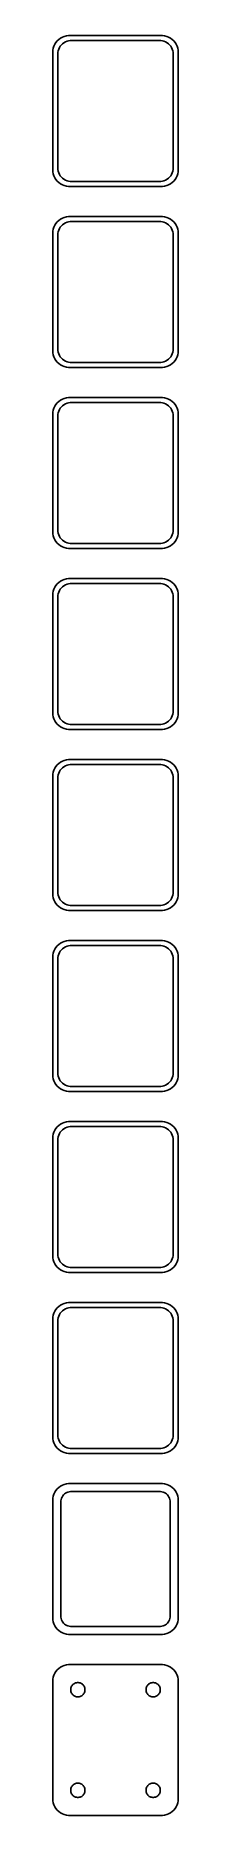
# Model space of a CAD drawing. Header units: metres. Extents: x -19 to 19, y 518 to 1048.
import ezdxf

# ---------------------------------------------------------------- set-up
doc = ezdxf.new("R2010")
doc.units = ezdxf.units.M

msp = doc.modelspace()

# ---------------------------------------------------------------- linework, layer by layer
for p, q in [((-17.7951, 1046.44), (-18.1315, 1045.91)), ((-17.3948, 1046.92), (-17.7951, 1046.44)), ((-16.9371, 1047.35), (-17.3948, 1046.92)), ((-16.4291, 1047.72), (-16.9371, 1047.35)), ((-15.8789, 1048.02), (-16.4291, 1047.72)), ((-16.1659, 1045.74), (-15.7997, 1046.08)), ((-15.2951, 1048.26), (-15.8789, 1048.02)), ((-15.7997, 1046.08), (-15.3933, 1046.38)), ((-15.3933, 1046.38), (-14.9531, 1046.62)), ((-14.6869, 1048.41), (-15.2951, 1048.26)), ((-14.9531, 1046.62), (-14.4861, 1046.8)), ((-14.0639, 1048.49), (-14.6869, 1048.41)), ((-14.4861, 1046.8), (-13.9995, 1046.93)), ((14.0639, 1048.49), (-14.0639, 1048.49)), ((-13.9995, 1046.93), (-13.5012, 1046.99)), ((-13.5012, 1046.99), (13.5012, 1046.99)), ((13.5012, 1046.99), (13.9995, 1046.93)), ((13.9995, 1046.93), (14.4861, 1046.8)), ((14.6869, 1048.41), (14.0639, 1048.49)), ((14.4861, 1046.8), (14.9531, 1046.62)), ((15.2951, 1048.26), (14.6869, 1048.41)), ((14.9531, 1046.62), (15.3933, 1046.38)), ((15.8789, 1048.02), (15.2951, 1048.26)), ((15.3933, 1046.38), (15.7997, 1046.08)), ((15.7997, 1046.08), (16.1659, 1045.74)), ((16.4291, 1047.72), (15.8789, 1048.02)), ((16.9371, 1047.35), (16.4291, 1047.72)), ((17.3948, 1046.92), (16.9371, 1047.35)), ((17.7951, 1046.44), (17.3948, 1046.92)), ((18.1315, 1045.91), (17.7951, 1046.44)), ((-18.7106, 1044.13), (-18.75, 1043.5)), ((-18.75, 1043.5), (-18.75, 1008.5)), ((-18.5929, 1044.74), (-18.7106, 1044.13)), ((-18.3989, 1045.34), (-18.5929, 1044.74)), ((-18.1315, 1045.91), (-18.3989, 1045.34)), ((-17.25, 1043), (-17.2184, 1043.5)), ((-17.25, 1009), (-17.25, 1043)), ((-17.2184, 1043.5), (-17.1243, 1043.99)), ((-17.1243, 1043.99), (-16.9691, 1044.47)), ((-16.9691, 1044.47), (-16.7552, 1044.93)), ((-16.7552, 1044.93), (-16.4861, 1045.35)), ((-16.4861, 1045.35), (-16.1659, 1045.74)), ((16.1659, 1045.74), (16.4861, 1045.35)), ((16.4861, 1045.35), (16.7552, 1044.93)), ((16.7552, 1044.93), (16.9691, 1044.47)), ((16.9691, 1044.47), (17.1243, 1043.99)), ((17.1243, 1043.99), (17.2184, 1043.5)), ((17.2184, 1043.5), (17.25, 1043)), ((17.25, 1043), (17.25, 1009)), ((18.3989, 1045.34), (18.1315, 1045.91)), ((18.5929, 1044.74), (18.3989, 1045.34)), ((18.7106, 1044.13), (18.5929, 1044.74)), ((18.75, 1043.5), (18.7106, 1044.13)), ((18.75, 1008.5), (18.75, 1043.5)), ((-17.2184, 1008.5), (-17.25, 1009)), ((17.25, 1009), (17.2184, 1008.5)), ((-18.75, 1008.5), (-18.7106, 1007.87)), ((-18.7106, 1007.87), (-18.5929, 1007.26)), ((-18.5929, 1007.26), (-18.3989, 1006.66)), ((-18.3989, 1006.66), (-18.1315, 1006.09)), ((-18.1315, 1006.09), (-17.7951, 1005.56)), ((-17.7951, 1005.56), (-17.3948, 1005.08)), ((-17.3948, 1005.08), (-16.9371, 1004.65)), ((-17.1243, 1008.01), (-17.2184, 1008.5)), ((-16.9691, 1007.53), (-17.1243, 1008.01)), ((-16.7552, 1007.07), (-16.9691, 1007.53)), ((-16.9371, 1004.65), (-16.4291, 1004.28)), ((-16.4861, 1006.65), (-16.7552, 1007.07)), ((-16.1659, 1006.26), (-16.4861, 1006.65)), ((-16.4291, 1004.28), (-15.8789, 1003.98)), ((-15.7997, 1005.92), (-16.1659, 1006.26)), ((-15.8789, 1003.98), (-15.2951, 1003.74)), ((-15.3933, 1005.62), (-15.7997, 1005.92)), ((-14.9531, 1005.38), (-15.3933, 1005.62)), ((-15.2951, 1003.74), (-14.6869, 1003.59)), ((-14.4861, 1005.2), (-14.9531, 1005.38)), ((-14.6869, 1003.59), (-14.0639, 1003.51)), ((-13.9995, 1005.07), (-14.4861, 1005.2)), ((-13.5012, 1005.01), (-13.9995, 1005.07)), ((13.5012, 1005.01), (-13.5012, 1005.01)), ((13.9995, 1005.07), (13.5012, 1005.01)), ((14.4861, 1005.2), (13.9995, 1005.07)), ((14.0639, 1003.51), (14.6869, 1003.59)), ((14.9531, 1005.38), (14.4861, 1005.2)), ((14.6869, 1003.59), (15.2951, 1003.74)), ((15.3933, 1005.62), (14.9531, 1005.38)), ((15.2951, 1003.74), (15.8789, 1003.98)), ((15.7997, 1005.92), (15.3933, 1005.62)), ((16.1659, 1006.26), (15.7997, 1005.92)), ((15.8789, 1003.98), (16.4291, 1004.28)), ((16.4861, 1006.65), (16.1659, 1006.26)), ((16.4291, 1004.28), (16.9371, 1004.65)), ((16.7552, 1007.07), (16.4861, 1006.65)), ((16.9691, 1007.53), (16.7552, 1007.07)), ((16.9371, 1004.65), (17.3948, 1005.08)), ((17.1243, 1008.01), (16.9691, 1007.53)), ((17.2184, 1008.5), (17.1243, 1008.01)), ((17.3948, 1005.08), (17.7951, 1005.56)), ((17.7951, 1005.56), (18.1315, 1006.09)), ((18.1315, 1006.09), (18.3989, 1006.66)), ((18.3989, 1006.66), (18.5929, 1007.26)), ((18.5929, 1007.26), (18.7106, 1007.87)), ((18.7106, 1007.87), (18.75, 1008.5)), ((-14.0639, 1003.51), (14.0639, 1003.51)), ((-16.9371, 993.353), (-17.3948, 992.923)), ((-16.4291, 993.722), (-16.9371, 993.353)), ((-15.8789, 994.024), (-16.4291, 993.722)), ((-15.2951, 994.255), (-15.8789, 994.024)), ((-14.6869, 994.411), (-15.2951, 994.255)), ((-14.0639, 994.49), (-14.6869, 994.411)), ((14.0639, 994.49), (-14.0639, 994.49)), ((-13.9995, 992.929), (-13.5012, 992.992)), ((-13.5012, 992.992), (13.5012, 992.992)), ((13.5012, 992.992), (13.9995, 992.929)), ((14.6869, 994.411), (14.0639, 994.49)), ((15.2951, 994.255), (14.6869, 994.411)), ((15.8789, 994.024), (15.2951, 994.255)), ((16.4291, 993.722), (15.8789, 994.024)), ((16.9371, 993.353), (16.4291, 993.722)), ((17.3948, 992.923), (16.9371, 993.353)), ((-18.7106, 990.127), (-18.75, 989.5)), ((-18.75, 989.5), (-18.75, 954.5)), ((-18.5929, 990.743), (-18.7106, 990.127)), ((-18.3989, 991.341), (-18.5929, 990.743)), ((-18.1315, 991.909), (-18.3989, 991.341)), ((-17.7951, 992.439), (-18.1315, 991.909)), ((-17.3948, 992.923), (-17.7951, 992.439)), ((-17.25, 989), (-17.2184, 989.501)), ((-17.25, 955), (-17.25, 989)), ((-17.2184, 989.501), (-17.1243, 989.995)), ((-17.1243, 989.995), (-16.9691, 990.472)), ((-16.9691, 990.472), (-16.7552, 990.927)), ((-16.7552, 990.927), (-16.4861, 991.351)), ((-16.4861, 991.351), (-16.1659, 991.738)), ((-16.1659, 991.738), (-15.7997, 992.082)), ((-15.7997, 992.082), (-15.3933, 992.377)), ((-15.3933, 992.377), (-14.9531, 992.619)), ((-14.9531, 992.619), (-14.4861, 992.804)), ((-14.4861, 992.804), (-13.9995, 992.929)), ((13.9995, 992.929), (14.4861, 992.804)), ((14.4861, 992.804), (14.9531, 992.619)), ((14.9531, 992.619), (15.3933, 992.377)), ((15.3933, 992.377), (15.7997, 992.082)), ((15.7997, 992.082), (16.1659, 991.738)), ((16.1659, 991.738), (16.4861, 991.351)), ((16.4861, 991.351), (16.7552, 990.927)), ((16.7552, 990.927), (16.9691, 990.472)), ((16.9691, 990.472), (17.1243, 989.995)), ((17.1243, 989.995), (17.2184, 989.501)), ((17.2184, 989.501), (17.25, 989)), ((17.25, 989), (17.25, 955)), ((17.7951, 992.439), (17.3948, 992.923)), ((18.1315, 991.909), (17.7951, 992.439)), ((18.3989, 991.341), (18.1315, 991.909)), ((18.5929, 990.743), (18.3989, 991.341)), ((18.7106, 990.127), (18.5929, 990.743)), ((18.75, 989.5), (18.7106, 990.127)), ((18.75, 954.5), (18.75, 989.5)), ((-18.75, 954.5), (-18.7106, 953.873)), ((-18.7106, 953.873), (-18.5929, 953.257)), ((-18.5929, 953.257), (-18.3989, 952.659)), ((-18.3989, 952.659), (-18.1315, 952.091)), ((-18.1315, 952.091), (-17.7951, 951.561)), ((-17.7951, 951.561), (-17.3948, 951.077)), ((-17.3948, 951.077), (-16.9371, 950.647)), ((-17.2184, 954.499), (-17.25, 955)), ((-17.1243, 954.005), (-17.2184, 954.499)), ((-16.9691, 953.528), (-17.1243, 954.005)), ((-16.7552, 953.073), (-16.9691, 953.528)), ((-16.9371, 950.647), (-16.4291, 950.278)), ((-16.4861, 952.649), (-16.7552, 953.073)), ((-16.1659, 952.262), (-16.4861, 952.649)), ((-15.7997, 951.918), (-16.1659, 952.262)), ((-15.3933, 951.623), (-15.7997, 951.918)), ((-14.9531, 951.381), (-15.3933, 951.623)), ((-14.4861, 951.196), (-14.9531, 951.381)), ((-13.9995, 951.071), (-14.4861, 951.196)), ((-13.5012, 951.008), (-13.9995, 951.071)), ((13.5012, 951.008), (-13.5012, 951.008)), ((13.9995, 951.071), (13.5012, 951.008)), ((14.4861, 951.196), (13.9995, 951.071)), ((14.9531, 951.381), (14.4861, 951.196)), ((15.3933, 951.623), (14.9531, 951.381)), ((15.7997, 951.918), (15.3933, 951.623)), ((16.1659, 952.262), (15.7997, 951.918)), ((16.4861, 952.649), (16.1659, 952.262)), ((16.4291, 950.278), (16.9371, 950.647)), ((16.7552, 953.073), (16.4861, 952.649)), ((16.9691, 953.528), (16.7552, 953.073)), ((16.9371, 950.647), (17.3948, 951.077)), ((17.1243, 954.005), (16.9691, 953.528)), ((17.2184, 954.499), (17.1243, 954.005)), ((17.25, 955), (17.2184, 954.499)), ((17.3948, 951.077), (17.7951, 951.561)), ((17.7951, 951.561), (18.1315, 952.091)), ((18.1315, 952.091), (18.3989, 952.659)), ((18.3989, 952.659), (18.5929, 953.257)), ((18.5929, 953.257), (18.7106, 953.873)), ((18.7106, 953.873), (18.75, 954.5)), ((-16.4291, 950.278), (-15.8789, 949.976)), ((-15.8789, 949.976), (-15.2951, 949.745)), ((-15.2951, 949.745), (-14.6869, 949.589)), ((-14.6869, 949.589), (-14.0639, 949.51)), ((-14.0639, 949.51), (14.0639, 949.51)), ((14.0639, 949.51), (14.6869, 949.589)), ((14.6869, 949.589), (15.2951, 949.745)), ((15.2951, 949.745), (15.8789, 949.976)), ((15.8789, 949.976), (16.4291, 950.278)), ((-15.8789, 940.024), (-16.4291, 939.722)), ((-15.2951, 940.255), (-15.8789, 940.024)), ((-14.6869, 940.411), (-15.2951, 940.255)), ((-14.0639, 940.49), (-14.6869, 940.411)), ((14.0639, 940.49), (-14.0639, 940.49)), ((14.6869, 940.411), (14.0639, 940.49)), ((15.2951, 940.255), (14.6869, 940.411)), ((15.8789, 940.024), (15.2951, 940.255)), ((16.4291, 939.722), (15.8789, 940.024)), ((-18.7106, 936.127), (-18.75, 935.5)), ((-18.75, 935.5), (-18.75, 900.5)), ((-18.5929, 936.743), (-18.7106, 936.127)), ((-18.3989, 937.341), (-18.5929, 936.743)), ((-18.1315, 937.909), (-18.3989, 937.341)), ((-17.7951, 938.439), (-18.1315, 937.909)), ((-17.3948, 938.923), (-17.7951, 938.439)), ((-16.9371, 939.353), (-17.3948, 938.923)), ((-17.25, 935), (-17.2184, 935.501)), ((-17.25, 901), (-17.25, 935)), ((-17.2184, 935.501), (-17.1243, 935.995)), ((-17.1243, 935.995), (-16.9691, 936.472)), ((-16.9691, 936.472), (-16.7552, 936.927)), ((-16.4291, 939.722), (-16.9371, 939.353)), ((-16.7552, 936.927), (-16.4861, 937.351)), ((-16.4861, 937.351), (-16.1659, 937.738)), ((-16.1659, 937.738), (-15.7997, 938.082)), ((-15.7997, 938.082), (-15.3933, 938.377)), ((-15.3933, 938.377), (-14.9531, 938.619)), ((-14.9531, 938.619), (-14.4861, 938.804)), ((-14.4861, 938.804), (-13.9995, 938.929)), ((-13.9995, 938.929), (-13.5012, 938.992)), ((-13.5012, 938.992), (13.5012, 938.992)), ((13.5012, 938.992), (13.9995, 938.929)), ((13.9995, 938.929), (14.4861, 938.804)), ((14.4861, 938.804), (14.9531, 938.619)), ((14.9531, 938.619), (15.3933, 938.377)), ((15.3933, 938.377), (15.7997, 938.082)), ((15.7997, 938.082), (16.1659, 937.738)), ((16.1659, 937.738), (16.4861, 937.351)), ((16.9371, 939.353), (16.4291, 939.722)), ((16.4861, 937.351), (16.7552, 936.927)), ((16.7552, 936.927), (16.9691, 936.472)), ((17.3948, 938.923), (16.9371, 939.353)), ((16.9691, 936.472), (17.1243, 935.995)), ((17.1243, 935.995), (17.2184, 935.501)), ((17.2184, 935.501), (17.25, 935)), ((17.25, 935), (17.25, 901)), ((17.7951, 938.439), (17.3948, 938.923)), ((18.1315, 937.909), (17.7951, 938.439)), ((18.3989, 937.341), (18.1315, 937.909)), ((18.5929, 936.743), (18.3989, 937.341)), ((18.7106, 936.127), (18.5929, 936.743)), ((18.75, 935.5), (18.7106, 936.127)), ((18.75, 900.5), (18.75, 935.5)), ((-18.75, 900.5), (-18.7106, 899.873)), ((-18.7106, 899.873), (-18.5929, 899.257)), ((-18.5929, 899.257), (-18.3989, 898.659)), ((-18.3989, 898.659), (-18.1315, 898.091)), ((-18.1315, 898.091), (-17.7951, 897.561)), ((-17.7951, 897.561), (-17.3948, 897.077)), ((-17.2184, 900.499), (-17.25, 901)), ((-17.1243, 900.005), (-17.2184, 900.499)), ((-16.9691, 899.528), (-17.1243, 900.005)), ((-16.7552, 899.073), (-16.9691, 899.528)), ((-16.4861, 898.649), (-16.7552, 899.073)), ((-16.1659, 898.262), (-16.4861, 898.649)), ((-15.7997, 897.918), (-16.1659, 898.262)), ((-15.3933, 897.623), (-15.7997, 897.918)), ((-14.9531, 897.381), (-15.3933, 897.623)), ((-14.4861, 897.196), (-14.9531, 897.381)), ((14.9531, 897.381), (14.4861, 897.196)), ((15.3933, 897.623), (14.9531, 897.381)), ((15.7997, 897.918), (15.3933, 897.623)), ((16.1659, 898.262), (15.7997, 897.918)), ((16.4861, 898.649), (16.1659, 898.262)), ((16.7552, 899.073), (16.4861, 898.649)), ((16.9691, 899.528), (16.7552, 899.073)), ((17.1243, 900.005), (16.9691, 899.528)), ((17.2184, 900.499), (17.1243, 900.005)), ((17.25, 901), (17.2184, 900.499)), ((17.3948, 897.077), (17.7951, 897.561)), ((17.7951, 897.561), (18.1315, 898.091)), ((18.1315, 898.091), (18.3989, 898.659)), ((18.3989, 898.659), (18.5929, 899.257)), ((18.5929, 899.257), (18.7106, 899.873)), ((18.7106, 899.873), (18.75, 900.5)), ((-17.3948, 897.077), (-16.9371, 896.647)), ((-16.9371, 896.647), (-16.4291, 896.278)), ((-16.4291, 896.278), (-15.8789, 895.976)), ((-15.8789, 895.976), (-15.2951, 895.745)), ((-15.2951, 895.745), (-14.6869, 895.589)), ((-14.6869, 895.589), (-14.0639, 895.51)), ((-13.9995, 897.071), (-14.4861, 897.196)), ((-14.0639, 895.51), (14.0639, 895.51)), ((-13.5012, 897.008), (-13.9995, 897.071)), ((13.5012, 897.008), (-13.5012, 897.008)), ((13.9995, 897.071), (13.5012, 897.008)), ((14.4861, 897.196), (13.9995, 897.071)), ((14.0639, 895.51), (14.6869, 895.589)), ((14.6869, 895.589), (15.2951, 895.745)), ((15.2951, 895.745), (15.8789, 895.976)), ((15.8789, 895.976), (16.4291, 896.278)), ((16.4291, 896.278), (16.9371, 896.647)), ((16.9371, 896.647), (17.3948, 897.077)), ((-18.7106, 882.127), (-18.75, 881.5)), ((-18.75, 881.5), (-18.75, 846.5)), ((-18.5929, 882.743), (-18.7106, 882.127)), ((-18.3989, 883.341), (-18.5929, 882.743)), ((-18.1315, 883.909), (-18.3989, 883.341)), ((-17.7951, 884.439), (-18.1315, 883.909)), ((-17.3948, 884.923), (-17.7951, 884.439)), ((-16.9371, 885.353), (-17.3948, 884.923)), ((-17.25, 881), (-17.2184, 881.501)), ((-17.2184, 881.501), (-17.1243, 881.995)), ((-17.1243, 881.995), (-16.9691, 882.472)), ((-16.9691, 882.472), (-16.7552, 882.927)), ((-16.4291, 885.722), (-16.9371, 885.353)), ((-16.7552, 882.927), (-16.4861, 883.351)), ((-16.4861, 883.351), (-16.1659, 883.738)), ((-15.8789, 886.024), (-16.4291, 885.722)), ((-16.1659, 883.738), (-15.7997, 884.082)), ((-15.2951, 886.255), (-15.8789, 886.024)), ((-15.7997, 884.082), (-15.3933, 884.377)), ((-15.3933, 884.377), (-14.9531, 884.619)), ((-14.6869, 886.411), (-15.2951, 886.255)), ((-14.9531, 884.619), (-14.4861, 884.804)), ((-14.0639, 886.49), (-14.6869, 886.411)), ((-14.4861, 884.804), (-13.9995, 884.929)), ((14.0639, 886.49), (-14.0639, 886.49)), ((-13.9995, 884.929), (-13.5012, 884.992)), ((-13.5012, 884.992), (13.5012, 884.992)), ((13.5012, 884.992), (13.9995, 884.929)), ((13.9995, 884.929), (14.4861, 884.804)), ((14.6869, 886.411), (14.0639, 886.49)), ((14.4861, 884.804), (14.9531, 884.619)), ((15.2951, 886.255), (14.6869, 886.411)), ((14.9531, 884.619), (15.3933, 884.377)), ((15.8789, 886.024), (15.2951, 886.255)), ((15.3933, 884.377), (15.7997, 884.082)), ((15.7997, 884.082), (16.1659, 883.738)), ((16.4291, 885.722), (15.8789, 886.024)), ((16.1659, 883.738), (16.4861, 883.351)), ((16.9371, 885.353), (16.4291, 885.722)), ((16.4861, 883.351), (16.7552, 882.927)), ((16.7552, 882.927), (16.9691, 882.472)), ((17.3948, 884.923), (16.9371, 885.353)), ((16.9691, 882.472), (17.1243, 881.995)), ((17.1243, 881.995), (17.2184, 881.501)), ((17.2184, 881.501), (17.25, 881)), ((17.7951, 884.439), (17.3948, 884.923)), ((18.1315, 883.909), (17.7951, 884.439)), ((18.3989, 883.341), (18.1315, 883.909)), ((18.5929, 882.743), (18.3989, 883.341)), ((18.7106, 882.127), (18.5929, 882.743)), ((18.75, 881.5), (18.7106, 882.127)), ((18.75, 846.5), (18.75, 881.5)), ((-17.25, 847), (-17.25, 881)), ((17.25, 881), (17.25, 847)), ((-18.75, 846.5), (-18.7106, 845.873)), ((-18.7106, 845.873), (-18.5929, 845.257)), ((-18.5929, 845.257), (-18.3989, 844.659)), ((-18.3989, 844.659), (-18.1315, 844.091)), ((-17.2184, 846.499), (-17.25, 847)), ((-17.1243, 846.005), (-17.2184, 846.499)), ((-16.9691, 845.528), (-17.1243, 846.005)), ((-16.7552, 845.073), (-16.9691, 845.528)), ((-16.4861, 844.649), (-16.7552, 845.073)), ((-16.1659, 844.262), (-16.4861, 844.649)), ((-15.7997, 843.918), (-16.1659, 844.262)), ((16.1659, 844.262), (15.7997, 843.918)), ((16.4861, 844.649), (16.1659, 844.262)), ((16.7552, 845.073), (16.4861, 844.649)), ((16.9691, 845.528), (16.7552, 845.073)), ((17.1243, 846.005), (16.9691, 845.528)), ((17.2184, 846.499), (17.1243, 846.005)), ((17.25, 847), (17.2184, 846.499)), ((18.1315, 844.091), (18.3989, 844.659)), ((18.3989, 844.659), (18.5929, 845.257)), ((18.5929, 845.257), (18.7106, 845.873)), ((18.7106, 845.873), (18.75, 846.5)), ((-18.1315, 844.091), (-17.7951, 843.561)), ((-17.7951, 843.561), (-17.3948, 843.077)), ((-17.3948, 843.077), (-16.9371, 842.647)), ((-16.9371, 842.647), (-16.4291, 842.278)), ((-16.4291, 842.278), (-15.8789, 841.976)), ((-15.8789, 841.976), (-15.2951, 841.745)), ((-15.3933, 843.623), (-15.7997, 843.918)), ((-14.9531, 843.381), (-15.3933, 843.623)), ((-15.2951, 841.745), (-14.6869, 841.589)), ((-14.4861, 843.196), (-14.9531, 843.381)), ((-14.6869, 841.589), (-14.0639, 841.51)), ((-13.9995, 843.071), (-14.4861, 843.196)), ((-14.0639, 841.51), (14.0639, 841.51)), ((-13.5012, 843.008), (-13.9995, 843.071)), ((13.5012, 843.008), (-13.5012, 843.008)), ((13.9995, 843.071), (13.5012, 843.008)), ((14.4861, 843.196), (13.9995, 843.071)), ((14.0639, 841.51), (14.6869, 841.589)), ((14.9531, 843.381), (14.4861, 843.196)), ((14.6869, 841.589), (15.2951, 841.745)), ((15.3933, 843.623), (14.9531, 843.381)), ((15.2951, 841.745), (15.8789, 841.976)), ((15.7997, 843.918), (15.3933, 843.623)), ((15.8789, 841.976), (16.4291, 842.278)), ((16.4291, 842.278), (16.9371, 842.647)), ((16.9371, 842.647), (17.3948, 843.077)), ((17.3948, 843.077), (17.7951, 843.561)), ((17.7951, 843.561), (18.1315, 844.091)), ((-18.5929, 828.743), (-18.7106, 828.127)), ((-18.3989, 829.341), (-18.5929, 828.743)), ((-18.1315, 829.909), (-18.3989, 829.341)), ((-17.7951, 830.439), (-18.1315, 829.909)), ((-17.3948, 830.923), (-17.7951, 830.439)), ((-16.9371, 831.353), (-17.3948, 830.923)), ((-17.1243, 827.995), (-16.9691, 828.472)), ((-16.9691, 828.472), (-16.7552, 828.927)), ((-16.4291, 831.722), (-16.9371, 831.353)), ((-16.7552, 828.927), (-16.4861, 829.351)), ((-16.4861, 829.351), (-16.1659, 829.738)), ((-15.8789, 832.024), (-16.4291, 831.722)), ((-16.1659, 829.738), (-15.7997, 830.082)), ((-15.2951, 832.255), (-15.8789, 832.024)), ((-15.7997, 830.082), (-15.3933, 830.377)), ((-15.3933, 830.377), (-14.9531, 830.619)), ((-14.6869, 832.411), (-15.2951, 832.255)), ((-14.9531, 830.619), (-14.4861, 830.804)), ((-14.0639, 832.49), (-14.6869, 832.411)), ((-14.4861, 830.804), (-13.9995, 830.929)), ((14.0639, 832.49), (-14.0639, 832.49)), ((-13.9995, 830.929), (-13.5012, 830.992)), ((-13.5012, 830.992), (13.5012, 830.992)), ((13.5012, 830.992), (13.9995, 830.929)), ((13.9995, 830.929), (14.4861, 830.804)), ((14.6869, 832.411), (14.0639, 832.49)), ((14.4861, 830.804), (14.9531, 830.619)), ((15.2951, 832.255), (14.6869, 832.411)), ((14.9531, 830.619), (15.3933, 830.377)), ((15.8789, 832.024), (15.2951, 832.255)), ((15.3933, 830.377), (15.7997, 830.082)), ((15.7997, 830.082), (16.1659, 829.738)), ((16.4291, 831.722), (15.8789, 832.024)), ((16.1659, 829.738), (16.4861, 829.351)), ((16.9371, 831.353), (16.4291, 831.722)), ((16.4861, 829.351), (16.7552, 828.927)), ((16.7552, 828.927), (16.9691, 828.472)), ((17.3948, 830.923), (16.9371, 831.353)), ((16.9691, 828.472), (17.1243, 827.995)), ((17.7951, 830.439), (17.3948, 830.923)), ((18.1315, 829.909), (17.7951, 830.439)), ((18.3989, 829.341), (18.1315, 829.909)), ((18.5929, 828.743), (18.3989, 829.341)), ((18.7106, 828.127), (18.5929, 828.743)), ((-18.7106, 828.127), (-18.75, 827.5)), ((-18.75, 827.5), (-18.75, 792.5)), ((-17.25, 827), (-17.2184, 827.501)), ((-17.25, 793), (-17.25, 827)), ((-17.2184, 827.501), (-17.1243, 827.995)), ((17.1243, 827.995), (17.2184, 827.501)), ((17.2184, 827.501), (17.25, 827)), ((17.25, 827), (17.25, 793)), ((18.75, 827.5), (18.7106, 828.127)), ((18.75, 792.5), (18.75, 827.5)), ((-18.75, 792.5), (-18.7106, 791.873)), ((-18.7106, 791.873), (-18.5929, 791.257)), ((-18.5929, 791.257), (-18.3989, 790.659)), ((-17.2184, 792.499), (-17.25, 793)), ((-17.1243, 792.005), (-17.2184, 792.499)), ((-16.9691, 791.528), (-17.1243, 792.005)), ((-16.7552, 791.073), (-16.9691, 791.528)), ((16.9691, 791.528), (16.7552, 791.073)), ((17.1243, 792.005), (16.9691, 791.528)), ((17.2184, 792.499), (17.1243, 792.005)), ((17.25, 793), (17.2184, 792.499)), ((18.3989, 790.659), (18.5929, 791.257)), ((18.5929, 791.257), (18.7106, 791.873)), ((18.7106, 791.873), (18.75, 792.5)), ((-18.3989, 790.659), (-18.1315, 790.091)), ((-18.1315, 790.091), (-17.7951, 789.561)), ((-17.7951, 789.561), (-17.3948, 789.077)), ((-17.3948, 789.077), (-16.9371, 788.647)), ((-16.9371, 788.647), (-16.4291, 788.278)), ((-16.4861, 790.649), (-16.7552, 791.073)), ((-16.1659, 790.262), (-16.4861, 790.649)), ((-16.4291, 788.278), (-15.8789, 787.976)), ((-15.7997, 789.918), (-16.1659, 790.262)), ((-15.8789, 787.976), (-15.2951, 787.745)), ((-15.3933, 789.623), (-15.7997, 789.918)), ((-14.9531, 789.381), (-15.3933, 789.623)), ((-15.2951, 787.745), (-14.6869, 787.589)), ((-14.4861, 789.196), (-14.9531, 789.381)), ((-14.6869, 787.589), (-14.0639, 787.51)), ((-13.9995, 789.071), (-14.4861, 789.196)), ((-14.0639, 787.51), (14.0639, 787.51)), ((-13.5012, 789.008), (-13.9995, 789.071)), ((13.5012, 789.008), (-13.5012, 789.008)), ((13.9995, 789.071), (13.5012, 789.008)), ((14.4861, 789.196), (13.9995, 789.071)), ((14.0639, 787.51), (14.6869, 787.589)), ((14.9531, 789.381), (14.4861, 789.196)), ((14.6869, 787.589), (15.2951, 787.745)), ((15.3933, 789.623), (14.9531, 789.381)), ((15.2951, 787.745), (15.8789, 787.976)), ((15.7997, 789.918), (15.3933, 789.623)), ((16.1659, 790.262), (15.7997, 789.918)), ((15.8789, 787.976), (16.4291, 788.278)), ((16.4861, 790.649), (16.1659, 790.262)), ((16.4291, 788.278), (16.9371, 788.647)), ((16.7552, 791.073), (16.4861, 790.649)), ((16.9371, 788.647), (17.3948, 789.077)), ((17.3948, 789.077), (17.7951, 789.561)), ((17.7951, 789.561), (18.1315, 790.091)), ((18.1315, 790.091), (18.3989, 790.659)), ((-18.3989, 775.341), (-18.5929, 774.743)), ((-18.1315, 775.909), (-18.3989, 775.341)), ((-17.7951, 776.439), (-18.1315, 775.909)), ((-17.3948, 776.923), (-17.7951, 776.439)), ((-16.9371, 777.353), (-17.3948, 776.923)), ((-16.4291, 777.722), (-16.9371, 777.353)), ((-16.7552, 774.927), (-16.4861, 775.351)), ((-16.4861, 775.351), (-16.1659, 775.738)), ((-15.8789, 778.024), (-16.4291, 777.722)), ((-16.1659, 775.738), (-15.7997, 776.082)), ((-15.2951, 778.255), (-15.8789, 778.024)), ((-15.7997, 776.082), (-15.3933, 776.377)), ((-15.3933, 776.377), (-14.9531, 776.619)), ((-14.6869, 778.411), (-15.2951, 778.255)), ((-14.9531, 776.619), (-14.4861, 776.804)), ((-14.0639, 778.49), (-14.6869, 778.411)), ((-14.4861, 776.804), (-13.9995, 776.929)), ((14.0639, 778.49), (-14.0639, 778.49)), ((-13.9995, 776.929), (-13.5012, 776.992)), ((-13.5012, 776.992), (13.5012, 776.992)), ((13.5012, 776.992), (13.9995, 776.929)), ((13.9995, 776.929), (14.4861, 776.804)), ((14.6869, 778.411), (14.0639, 778.49)), ((14.4861, 776.804), (14.9531, 776.619)), ((15.2951, 778.255), (14.6869, 778.411)), ((14.9531, 776.619), (15.3933, 776.377)), ((15.8789, 778.024), (15.2951, 778.255)), ((15.3933, 776.377), (15.7997, 776.082)), ((15.7997, 776.082), (16.1659, 775.738)), ((16.4291, 777.722), (15.8789, 778.024)), ((16.1659, 775.738), (16.4861, 775.351)), ((16.9371, 777.353), (16.4291, 777.722)), ((16.4861, 775.351), (16.7552, 774.927)), ((17.3948, 776.923), (16.9371, 777.353)), ((17.7951, 776.439), (17.3948, 776.923)), ((18.1315, 775.909), (17.7951, 776.439)), ((18.3989, 775.341), (18.1315, 775.909)), ((18.5929, 774.743), (18.3989, 775.341)), ((-18.7106, 774.127), (-18.75, 773.5)), ((-18.75, 773.5), (-18.75, 738.5)), ((-18.5929, 774.743), (-18.7106, 774.127)), ((-17.25, 773), (-17.2184, 773.501)), ((-17.25, 739), (-17.25, 773)), ((-17.2184, 773.501), (-17.1243, 773.995)), ((-17.1243, 773.995), (-16.9691, 774.472)), ((-16.9691, 774.472), (-16.7552, 774.927)), ((16.7552, 774.927), (16.9691, 774.472)), ((16.9691, 774.472), (17.1243, 773.995)), ((17.1243, 773.995), (17.2184, 773.501)), ((17.2184, 773.501), (17.25, 773)), ((17.25, 773), (17.25, 739)), ((18.7106, 774.127), (18.5929, 774.743)), ((18.75, 773.5), (18.7106, 774.127)), ((18.75, 738.5), (18.75, 773.5)), ((-18.75, 738.5), (-18.7106, 737.873)), ((-17.2184, 738.499), (-17.25, 739)), ((-17.1243, 738.005), (-17.2184, 738.499)), ((17.2184, 738.499), (17.1243, 738.005)), ((17.25, 739), (17.2184, 738.499)), ((18.7106, 737.873), (18.75, 738.5)), ((-18.7106, 737.873), (-18.5929, 737.257)), ((-18.5929, 737.257), (-18.3989, 736.659)), ((-18.3989, 736.659), (-18.1315, 736.091)), ((-18.1315, 736.091), (-17.7951, 735.561)), ((-17.7951, 735.561), (-17.3948, 735.077)), ((-17.3948, 735.077), (-16.9371, 734.647)), ((-16.9691, 737.528), (-17.1243, 738.005)), ((-16.7552, 737.073), (-16.9691, 737.528)), ((-16.9371, 734.647), (-16.4291, 734.278)), ((-16.4861, 736.649), (-16.7552, 737.073)), ((-16.1659, 736.262), (-16.4861, 736.649)), ((-16.4291, 734.278), (-15.8789, 733.976)), ((-15.7997, 735.918), (-16.1659, 736.262)), ((-15.8789, 733.976), (-15.2951, 733.745)), ((-15.3933, 735.623), (-15.7997, 735.918)), ((-14.9531, 735.381), (-15.3933, 735.623)), ((-15.2951, 733.745), (-14.6869, 733.589)), ((-14.4861, 735.196), (-14.9531, 735.381)), ((-14.6869, 733.589), (-14.0639, 733.51)), ((-13.9995, 735.071), (-14.4861, 735.196)), ((-14.0639, 733.51), (14.0639, 733.51)), ((-13.5012, 735.008), (-13.9995, 735.071)), ((13.5012, 735.008), (-13.5012, 735.008)), ((13.9995, 735.071), (13.5012, 735.008)), ((14.4861, 735.196), (13.9995, 735.071)), ((14.0639, 733.51), (14.6869, 733.589)), ((14.9531, 735.381), (14.4861, 735.196)), ((14.6869, 733.589), (15.2951, 733.745)), ((15.3933, 735.623), (14.9531, 735.381)), ((15.2951, 733.745), (15.8789, 733.976)), ((15.7997, 735.918), (15.3933, 735.623)), ((16.1659, 736.262), (15.7997, 735.918)), ((15.8789, 733.976), (16.4291, 734.278)), ((16.4861, 736.649), (16.1659, 736.262)), ((16.4291, 734.278), (16.9371, 734.647)), ((16.7552, 737.073), (16.4861, 736.649)), ((16.9691, 737.528), (16.7552, 737.073)), ((16.9371, 734.647), (17.3948, 735.077)), ((17.1243, 738.005), (16.9691, 737.528)), ((17.3948, 735.077), (17.7951, 735.561)), ((17.7951, 735.561), (18.1315, 736.091)), ((18.1315, 736.091), (18.3989, 736.659)), ((18.3989, 736.659), (18.5929, 737.257)), ((18.5929, 737.257), (18.7106, 737.873)), ((-17.7951, 722.439), (-18.1315, 721.909)), ((-17.3948, 722.923), (-17.7951, 722.439)), ((-16.9371, 723.353), (-17.3948, 722.923)), ((-16.4291, 723.722), (-16.9371, 723.353)), ((-15.8789, 724.024), (-16.4291, 723.722)), ((-15.2951, 724.255), (-15.8789, 724.024)), ((-15.7997, 722.082), (-15.3933, 722.377)), ((-15.3933, 722.377), (-14.9531, 722.619)), ((-14.6869, 724.411), (-15.2951, 724.255)), ((-14.9531, 722.619), (-14.4861, 722.804)), ((-14.0639, 724.49), (-14.6869, 724.411)), ((-14.4861, 722.804), (-13.9995, 722.929)), ((14.0639, 724.49), (-14.0639, 724.49)), ((-13.9995, 722.929), (-13.5012, 722.992)), ((-13.5012, 722.992), (13.5012, 722.992)), ((13.5012, 722.992), (13.9995, 722.929)), ((13.9995, 722.929), (14.4861, 722.804)), ((14.6869, 724.411), (14.0639, 724.49)), ((14.4861, 722.804), (14.9531, 722.619)), ((15.2951, 724.255), (14.6869, 724.411)), ((14.9531, 722.619), (15.3933, 722.377)), ((15.8789, 724.024), (15.2951, 724.255)), ((15.3933, 722.377), (15.7997, 722.082)), ((16.4291, 723.722), (15.8789, 724.024)), ((16.9371, 723.353), (16.4291, 723.722)), ((17.3948, 722.923), (16.9371, 723.353)), ((17.7951, 722.439), (17.3948, 722.923)), ((18.1315, 721.909), (17.7951, 722.439)), ((-18.7106, 720.127), (-18.75, 719.5)), ((-18.75, 719.5), (-18.75, 684.5)), ((-18.5929, 720.743), (-18.7106, 720.127)), ((-18.3989, 721.341), (-18.5929, 720.743)), ((-18.1315, 721.909), (-18.3989, 721.341)), ((-17.25, 719), (-17.2184, 719.501)), ((-17.25, 685), (-17.25, 719)), ((-17.2184, 719.501), (-17.1243, 719.995)), ((-17.1243, 719.995), (-16.9691, 720.472)), ((-16.9691, 720.472), (-16.7552, 720.927)), ((-16.7552, 720.927), (-16.4861, 721.351)), ((-16.4861, 721.351), (-16.1659, 721.738)), ((-16.1659, 721.738), (-15.7997, 722.082)), ((15.7997, 722.082), (16.1659, 721.738)), ((16.1659, 721.738), (16.4861, 721.351)), ((16.4861, 721.351), (16.7552, 720.927)), ((16.7552, 720.927), (16.9691, 720.472)), ((16.9691, 720.472), (17.1243, 719.995)), ((17.1243, 719.995), (17.2184, 719.501)), ((17.2184, 719.501), (17.25, 719)), ((17.25, 719), (17.25, 685)), ((18.3989, 721.341), (18.1315, 721.909)), ((18.5929, 720.743), (18.3989, 721.341)), ((18.7106, 720.127), (18.5929, 720.743)), ((18.75, 719.5), (18.7106, 720.127)), ((18.75, 684.5), (18.75, 719.5)), ((-17.2184, 684.499), (-17.25, 685)), ((17.25, 685), (17.2184, 684.499)), ((-18.75, 684.5), (-18.7106, 683.873)), ((-18.7106, 683.873), (-18.5929, 683.257)), ((-18.5929, 683.257), (-18.3989, 682.659)), ((-18.3989, 682.659), (-18.1315, 682.091)), ((-18.1315, 682.091), (-17.7951, 681.561)), ((-17.7951, 681.561), (-17.3948, 681.077)), ((-17.3948, 681.077), (-16.9371, 680.647)), ((-17.1243, 684.005), (-17.2184, 684.499)), ((-16.9691, 683.528), (-17.1243, 684.005)), ((-16.7552, 683.073), (-16.9691, 683.528)), ((-16.9371, 680.647), (-16.4291, 680.278)), ((-16.4861, 682.649), (-16.7552, 683.073)), ((-16.1659, 682.262), (-16.4861, 682.649)), ((-16.4291, 680.278), (-15.8789, 679.976)), ((-15.7997, 681.918), (-16.1659, 682.262)), ((-15.8789, 679.976), (-15.2951, 679.745)), ((-15.3933, 681.623), (-15.7997, 681.918)), ((-14.9531, 681.381), (-15.3933, 681.623)), ((-15.2951, 679.745), (-14.6869, 679.589)), ((-14.4861, 681.196), (-14.9531, 681.381)), ((-13.9995, 681.071), (-14.4861, 681.196)), ((-13.5012, 681.008), (-13.9995, 681.071)), ((13.5012, 681.008), (-13.5012, 681.008)), ((13.9995, 681.071), (13.5012, 681.008)), ((14.4861, 681.196), (13.9995, 681.071)), ((14.9531, 681.381), (14.4861, 681.196)), ((14.6869, 679.589), (15.2951, 679.745)), ((15.3933, 681.623), (14.9531, 681.381)), ((15.2951, 679.745), (15.8789, 679.976)), ((15.7997, 681.918), (15.3933, 681.623)), ((16.1659, 682.262), (15.7997, 681.918)), ((15.8789, 679.976), (16.4291, 680.278)), ((16.4861, 682.649), (16.1659, 682.262)), ((16.4291, 680.278), (16.9371, 680.647)), ((16.7552, 683.073), (16.4861, 682.649)), ((16.9691, 683.528), (16.7552, 683.073)), ((16.9371, 680.647), (17.3948, 681.077)), ((17.1243, 684.005), (16.9691, 683.528)), ((17.2184, 684.499), (17.1243, 684.005)), ((17.3948, 681.077), (17.7951, 681.561)), ((17.7951, 681.561), (18.1315, 682.091)), ((18.1315, 682.091), (18.3989, 682.659)), ((18.3989, 682.659), (18.5929, 683.257)), ((18.5929, 683.257), (18.7106, 683.873)), ((18.7106, 683.873), (18.75, 684.5)), ((-14.6869, 679.589), (-14.0639, 679.51)), ((-14.0639, 679.51), (14.0639, 679.51)), ((14.0639, 679.51), (14.6869, 679.589)), ((-16.9371, 669.353), (-17.3948, 668.923)), ((-16.4291, 669.722), (-16.9371, 669.353)), ((-15.8789, 670.024), (-16.4291, 669.722)), ((-15.2951, 670.255), (-15.8789, 670.024)), ((-14.6869, 670.411), (-15.2951, 670.255)), ((-14.0639, 670.49), (-14.6869, 670.411)), ((14.0639, 670.49), (-14.0639, 670.49)), ((14.6869, 670.411), (14.0639, 670.49)), ((15.2951, 670.255), (14.6869, 670.411)), ((15.8789, 670.024), (15.2951, 670.255)), ((16.4291, 669.722), (15.8789, 670.024)), ((16.9371, 669.353), (16.4291, 669.722)), ((17.3948, 668.923), (16.9371, 669.353)), ((-18.7106, 666.127), (-18.75, 665.5)), ((-18.75, 665.5), (-18.75, 630.5)), ((-18.5929, 666.743), (-18.7106, 666.127)), ((-18.3989, 667.341), (-18.5929, 666.743)), ((-18.1315, 667.909), (-18.3989, 667.341)), ((-17.7951, 668.439), (-18.1315, 667.909)), ((-17.3948, 668.923), (-17.7951, 668.439)), ((-17.25, 665), (-17.2184, 665.501)), ((-17.25, 631), (-17.25, 665)), ((-17.2184, 665.501), (-17.1243, 665.995)), ((-17.1243, 665.995), (-16.9691, 666.472)), ((-16.9691, 666.472), (-16.7552, 666.927)), ((-16.7552, 666.927), (-16.4861, 667.351)), ((-16.4861, 667.351), (-16.1659, 667.738)), ((-16.1659, 667.738), (-15.7997, 668.082)), ((-15.7997, 668.082), (-15.3933, 668.377)), ((-15.3933, 668.377), (-14.9531, 668.619)), ((-14.9531, 668.619), (-14.4861, 668.804)), ((-14.4861, 668.804), (-13.9995, 668.929)), ((-13.9995, 668.929), (-13.5012, 668.992)), ((-13.5012, 668.992), (13.5012, 668.992)), ((13.5012, 668.992), (13.9995, 668.929)), ((13.9995, 668.929), (14.4861, 668.804)), ((14.4861, 668.804), (14.9531, 668.619)), ((14.9531, 668.619), (15.3933, 668.377)), ((15.3933, 668.377), (15.7997, 668.082)), ((15.7997, 668.082), (16.1659, 667.738)), ((16.1659, 667.738), (16.4861, 667.351)), ((16.4861, 667.351), (16.7552, 666.927)), ((16.7552, 666.927), (16.9691, 666.472)), ((16.9691, 666.472), (17.1243, 665.995)), ((17.1243, 665.995), (17.2184, 665.501)), ((17.2184, 665.501), (17.25, 665)), ((17.25, 665), (17.25, 631)), ((17.7951, 668.439), (17.3948, 668.923)), ((18.1315, 667.909), (17.7951, 668.439)), ((18.3989, 667.341), (18.1315, 667.909)), ((18.5929, 666.743), (18.3989, 667.341)), ((18.7106, 666.127), (18.5929, 666.743)), ((18.75, 665.5), (18.7106, 666.127)), ((18.75, 630.5), (18.75, 665.5)), ((-18.75, 630.5), (-18.7106, 629.873)), ((-18.7106, 629.873), (-18.5929, 629.257)), ((-18.5929, 629.257), (-18.3989, 628.659)), ((-18.3989, 628.659), (-18.1315, 628.091)), ((-18.1315, 628.091), (-17.7951, 627.561)), ((-17.7951, 627.561), (-17.3948, 627.077)), ((-17.3948, 627.077), (-16.9371, 626.647)), ((-17.2184, 630.499), (-17.25, 631)), ((-17.1243, 630.005), (-17.2184, 630.499)), ((-16.9691, 629.528), (-17.1243, 630.005)), ((-16.7552, 629.073), (-16.9691, 629.528)), ((-16.9371, 626.647), (-16.4291, 626.278)), ((-16.4861, 628.649), (-16.7552, 629.073)), ((-16.1659, 628.262), (-16.4861, 628.649)), ((-15.7997, 627.918), (-16.1659, 628.262)), ((-15.3933, 627.623), (-15.7997, 627.918)), ((-14.9531, 627.381), (-15.3933, 627.623)), ((-14.4861, 627.196), (-14.9531, 627.381)), ((-13.9995, 627.071), (-14.4861, 627.196)), ((-13.5012, 627.008), (-13.9995, 627.071)), ((13.5012, 627.008), (-13.5012, 627.008)), ((13.9995, 627.071), (13.5012, 627.008)), ((14.4861, 627.196), (13.9995, 627.071)), ((14.9531, 627.381), (14.4861, 627.196)), ((15.3933, 627.623), (14.9531, 627.381)), ((15.7997, 627.918), (15.3933, 627.623)), ((16.1659, 628.262), (15.7997, 627.918)), ((16.4861, 628.649), (16.1659, 628.262)), ((16.4291, 626.278), (16.9371, 626.647)), ((16.7552, 629.073), (16.4861, 628.649)), ((16.9691, 629.528), (16.7552, 629.073)), ((16.9371, 626.647), (17.3948, 627.077)), ((17.1243, 630.005), (16.9691, 629.528)), ((17.2184, 630.499), (17.1243, 630.005)), ((17.25, 631), (17.2184, 630.499)), ((17.3948, 627.077), (17.7951, 627.561)), ((17.7951, 627.561), (18.1315, 628.091)), ((18.1315, 628.091), (18.3989, 628.659)), ((18.3989, 628.659), (18.5929, 629.257)), ((18.5929, 629.257), (18.7106, 629.873)), ((18.7106, 629.873), (18.75, 630.5)), ((-16.4291, 626.278), (-15.8789, 625.976)), ((-15.8789, 625.976), (-15.2951, 625.745)), ((-15.2951, 625.745), (-14.6869, 625.589)), ((-14.6869, 625.589), (-14.0639, 625.51)), ((-14.0639, 625.51), (14.0639, 625.51)), ((14.0639, 625.51), (14.6869, 625.589)), ((14.6869, 625.589), (15.2951, 625.745)), ((15.2951, 625.745), (15.8789, 625.976)), ((15.8789, 625.976), (16.4291, 626.278)), ((-15.8789, 616.024), (-16.4291, 615.722)), ((-15.2951, 616.255), (-15.8789, 616.024)), ((-14.6869, 616.411), (-15.2951, 616.255)), ((-14.0639, 616.49), (-14.6869, 616.411)), ((14.0639, 616.49), (-14.0639, 616.49)), ((14.6869, 616.411), (14.0639, 616.49)), ((15.2951, 616.255), (14.6869, 616.411)), ((15.8789, 616.024), (15.2951, 616.255)), ((16.4291, 615.722), (15.8789, 616.024)), ((-18.7106, 612.127), (-18.75, 611.5)), ((-18.75, 611.5), (-18.75, 576.5)), ((-18.5929, 612.743), (-18.7106, 612.127)), ((-18.3989, 613.341), (-18.5929, 612.743)), ((-18.1315, 613.909), (-18.3989, 613.341)), ((-17.7951, 614.439), (-18.1315, 613.909)), ((-17.3948, 614.923), (-17.7951, 614.439)), ((-16.9371, 615.353), (-17.3948, 614.923)), ((-16.4291, 615.722), (-16.9371, 615.353)), ((-16.3629, 611), (-16.3384, 611.39)), ((-16.3629, 577), (-16.3629, 611)), ((-16.3384, 611.39), (-16.2651, 611.774)), ((-16.2651, 611.774), (-16.1443, 612.146)), ((-16.1443, 612.146), (-15.9779, 612.5)), ((-15.9779, 612.5), (-15.7684, 612.83)), ((-15.7684, 612.83), (-15.5192, 613.131)), ((-15.5192, 613.131), (-15.2342, 613.399)), ((-15.2342, 613.399), (-14.918, 613.628)), ((-14.918, 613.628), (-14.5754, 613.817)), ((-14.5754, 613.817), (-14.2119, 613.961)), ((-14.2119, 613.961), (-13.8333, 614.058)), ((-13.8333, 614.058), (-13.4454, 614.107)), ((-13.4454, 614.107), (13.4454, 614.107)), ((13.4454, 614.107), (13.8333, 614.058)), ((13.8333, 614.058), (14.2119, 613.961)), ((14.2119, 613.961), (14.5754, 613.817)), ((14.5754, 613.817), (14.918, 613.628)), ((14.918, 613.628), (15.2342, 613.399)), ((15.2342, 613.399), (15.5192, 613.131)), ((15.5192, 613.131), (15.7684, 612.83)), ((15.7684, 612.83), (15.9779, 612.5)), ((15.9779, 612.5), (16.1443, 612.146)), ((16.1443, 612.146), (16.2651, 611.774)), ((16.2651, 611.774), (16.3384, 611.39)), ((16.3384, 611.39), (16.3629, 611)), ((16.3629, 611), (16.3629, 577)), ((16.9371, 615.353), (16.4291, 615.722)), ((17.3948, 614.923), (16.9371, 615.353)), ((17.7951, 614.439), (17.3948, 614.923)), ((18.1315, 613.909), (17.7951, 614.439)), ((18.3989, 613.341), (18.1315, 613.909)), ((18.5929, 612.743), (18.3989, 613.341)), ((18.7106, 612.127), (18.5929, 612.743)), ((18.75, 611.5), (18.7106, 612.127)), ((18.75, 576.5), (18.75, 611.5)), ((-18.75, 576.5), (-18.7106, 575.873)), ((-18.7106, 575.873), (-18.5929, 575.257)), ((-18.5929, 575.257), (-18.3989, 574.659)), ((-18.3989, 574.659), (-18.1315, 574.091)), ((-18.1315, 574.091), (-17.7951, 573.561)), ((-17.7951, 573.561), (-17.3948, 573.077)), ((-16.3384, 576.61), (-16.3629, 577)), ((-16.2651, 576.226), (-16.3384, 576.61)), ((-16.1443, 575.854), (-16.2651, 576.226)), ((-15.9779, 575.5), (-16.1443, 575.854)), ((-15.7684, 575.17), (-15.9779, 575.5)), ((-15.5192, 574.869), (-15.7684, 575.17)), ((-15.2342, 574.601), (-15.5192, 574.869)), ((-14.918, 574.372), (-15.2342, 574.601)), ((-14.5754, 574.183), (-14.918, 574.372)), ((-14.2119, 574.039), (-14.5754, 574.183)), ((-13.8333, 573.942), (-14.2119, 574.039)), ((-13.4454, 573.893), (-13.8333, 573.942)), ((13.4454, 573.893), (-13.4454, 573.893)), ((13.8333, 573.942), (13.4454, 573.893)), ((14.2119, 574.039), (13.8333, 573.942)), ((14.5754, 574.183), (14.2119, 574.039)), ((14.918, 574.372), (14.5754, 574.183)), ((15.2342, 574.601), (14.918, 574.372)), ((15.5192, 574.869), (15.2342, 574.601)), ((15.7684, 575.17), (15.5192, 574.869)), ((15.9779, 575.5), (15.7684, 575.17)), ((16.1443, 575.854), (15.9779, 575.5)), ((16.2651, 576.226), (16.1443, 575.854)), ((16.3384, 576.61), (16.2651, 576.226)), ((16.3629, 577), (16.3384, 576.61)), ((17.3948, 573.077), (17.7951, 573.561)), ((17.7951, 573.561), (18.1315, 574.091)), ((18.1315, 574.091), (18.3989, 574.659)), ((18.3989, 574.659), (18.5929, 575.257)), ((18.5929, 575.257), (18.7106, 575.873)), ((18.7106, 575.873), (18.75, 576.5)), ((-17.3948, 573.077), (-16.9371, 572.647)), ((-16.9371, 572.647), (-16.4291, 572.278)), ((-16.4291, 572.278), (-15.8789, 571.976)), ((-15.8789, 571.976), (-15.2951, 571.745)), ((-15.2951, 571.745), (-14.6869, 571.589)), ((-14.6869, 571.589), (-14.0639, 571.51)), ((-14.0639, 571.51), (14.0639, 571.51)), ((14.0639, 571.51), (14.6869, 571.589)), ((14.6869, 571.589), (15.2951, 571.745)), ((15.2951, 571.745), (15.8789, 571.976)), ((15.8789, 571.976), (16.4291, 572.278)), ((16.4291, 572.278), (16.9371, 572.647)), ((16.9371, 572.647), (17.3948, 573.077)), ((-18.7106, 558.127), (-18.75, 557.5)), ((-18.5929, 558.743), (-18.7106, 558.127)), ((-18.3989, 559.341), (-18.5929, 558.743)), ((-18.1315, 559.909), (-18.3989, 559.341)), ((-17.7951, 560.439), (-18.1315, 559.909)), ((-17.3948, 560.923), (-17.7951, 560.439)), ((-16.9371, 561.353), (-17.3948, 560.923)), ((-16.4291, 561.722), (-16.9371, 561.353)), ((-15.8789, 562.024), (-16.4291, 561.722)), ((-15.2951, 562.255), (-15.8789, 562.024)), ((-14.6869, 562.411), (-15.2951, 562.255)), ((-14.0639, 562.49), (-14.6869, 562.411)), ((14.0639, 562.49), (-14.0639, 562.49)), ((14.6869, 562.411), (14.0639, 562.49)), ((15.2951, 562.255), (14.6869, 562.411)), ((15.8789, 562.024), (15.2951, 562.255)), ((16.4291, 561.722), (15.8789, 562.024)), ((16.9371, 561.353), (16.4291, 561.722)), ((17.3948, 560.923), (16.9371, 561.353)), ((17.7951, 560.439), (17.3948, 560.923)), ((18.1315, 559.909), (17.7951, 560.439)), ((18.3989, 559.341), (18.1315, 559.909)), ((18.5929, 558.743), (18.3989, 559.341)), ((18.7106, 558.127), (18.5929, 558.743)), ((18.75, 557.5), (18.7106, 558.127)), ((-18.75, 557.5), (-18.75, 522.5)), ((-13.3853, 555), (-13.3685, 555.268)), ((-13.3685, 554.732), (-13.3853, 555)), ((-13.3685, 555.268), (-13.3182, 555.531)), ((-13.3182, 554.469), (-13.3685, 554.732)), ((-13.3182, 555.531), (-13.2353, 555.786)), ((-13.2353, 554.214), (-13.3182, 554.469)), ((-13.2353, 555.786), (-13.1212, 556.029)), ((-13.1212, 553.971), (-13.2353, 554.214)), ((-13.1212, 556.029), (-12.9775, 556.255)), ((-12.9775, 553.745), (-13.1212, 553.971)), ((-12.9775, 556.255), (-12.8065, 556.462)), ((-12.8065, 553.538), (-12.9775, 553.745)), ((-12.8065, 556.462), (-12.6111, 556.645)), ((-12.6111, 553.355), (-12.8065, 553.538)), ((-12.6111, 556.645), (-12.3941, 556.803)), ((-12.3941, 553.197), (-12.6111, 553.355)), ((-12.3941, 556.803), (-12.1591, 556.932)), ((-12.1591, 553.068), (-12.3941, 553.197)), ((-12.1591, 556.932), (-11.9098, 557.031)), ((-11.9098, 552.969), (-12.1591, 553.068)), ((-11.9098, 557.031), (-11.6501, 557.097)), ((-11.6501, 552.903), (-11.9098, 552.969)), ((-11.6501, 557.097), (-11.3841, 557.131)), ((-11.3841, 552.869), (-11.6501, 552.903)), ((-11.3841, 557.131), (-11.1159, 557.131)), ((-11.1159, 552.869), (-11.3841, 552.869)), ((-11.1159, 557.131), (-10.8499, 557.097)), ((-10.8499, 552.903), (-11.1159, 552.869)), ((-10.8499, 557.097), (-10.5901, 557.031)), ((-10.5901, 552.969), (-10.8499, 552.903)), ((-10.5901, 557.031), (-10.3408, 556.932)), ((-10.3408, 553.068), (-10.5901, 552.969)), ((-10.3408, 556.932), (-10.1059, 556.803)), ((-10.1059, 553.197), (-10.3408, 553.068)), ((-10.1059, 556.803), (-9.8889, 556.645)), ((-9.8889, 553.355), (-10.1059, 553.197)), ((-9.8889, 556.645), (-9.69344, 556.462)), ((-9.69344, 553.538), (-9.8889, 553.355)), ((-9.69344, 556.462), (-9.52251, 556.255)), ((-9.52251, 553.745), (-9.69344, 553.538)), ((-9.52251, 556.255), (-9.37881, 556.029)), ((-9.37881, 553.971), (-9.52251, 553.745)), ((-9.37881, 556.029), (-9.26465, 555.786)), ((-9.26465, 554.214), (-9.37881, 553.971)), ((-9.26465, 555.786), (-9.18178, 555.531)), ((-9.18178, 554.469), (-9.26465, 554.214)), ((-9.18178, 555.531), (-9.13153, 555.268)), ((-9.13153, 554.732), (-9.18178, 554.469)), ((-9.13153, 555.268), (-9.1147, 555)), ((-9.1147, 555), (-9.13153, 554.732)), ((9.1147, 555), (9.13153, 555.268)), ((9.13153, 554.732), (9.1147, 555)), ((9.13153, 555.268), (9.18178, 555.531)), ((9.18178, 554.469), (9.13153, 554.732)), ((9.18178, 555.531), (9.26465, 555.786)), ((9.26465, 554.214), (9.18178, 554.469)), ((9.26465, 555.786), (9.37881, 556.029)), ((9.37881, 553.971), (9.26465, 554.214)), ((9.37881, 556.029), (9.52251, 556.255)), ((9.52251, 553.745), (9.37881, 553.971)), ((9.52251, 556.255), (9.69344, 556.462)), ((9.69344, 553.538), (9.52251, 553.745)), ((9.69344, 556.462), (9.8889, 556.645)), ((9.8889, 553.355), (9.69344, 553.538)), ((9.8889, 556.645), (10.1059, 556.803)), ((10.1059, 553.197), (9.8889, 553.355)), ((10.1059, 556.803), (10.3408, 556.932)), ((10.3408, 553.068), (10.1059, 553.197)), ((10.3408, 556.932), (10.5901, 557.031)), ((10.5901, 552.969), (10.3408, 553.068)), ((10.5901, 557.031), (10.8499, 557.097)), ((10.8499, 552.903), (10.5901, 552.969)), ((10.8499, 557.097), (11.1159, 557.131)), ((11.1159, 552.869), (10.8499, 552.903)), ((11.1159, 557.131), (11.3841, 557.131)), ((11.3841, 552.869), (11.1159, 552.869)), ((11.3841, 557.131), (11.6501, 557.097)), ((11.6501, 552.903), (11.3841, 552.869)), ((11.6501, 557.097), (11.9098, 557.031)), ((11.9098, 552.969), (11.6501, 552.903)), ((11.9098, 557.031), (12.1591, 556.932)), ((12.1591, 553.068), (11.9098, 552.969)), ((12.1591, 556.932), (12.3941, 556.803)), ((12.3941, 553.197), (12.1591, 553.068)), ((12.3941, 556.803), (12.6111, 556.645)), ((12.6111, 553.355), (12.3941, 553.197)), ((12.6111, 556.645), (12.8065, 556.462)), ((12.8065, 553.538), (12.6111, 553.355)), ((12.8065, 556.462), (12.9775, 556.255)), ((12.9775, 553.745), (12.8065, 553.538)), ((12.9775, 556.255), (13.1212, 556.029)), ((13.1212, 553.971), (12.9775, 553.745)), ((13.1212, 556.029), (13.2353, 555.786)), ((13.2353, 554.214), (13.1212, 553.971)), ((13.2353, 555.786), (13.3182, 555.531)), ((13.3182, 554.469), (13.2353, 554.214)), ((13.3182, 555.531), (13.3685, 555.268)), ((13.3685, 554.732), (13.3182, 554.469)), ((13.3685, 555.268), (13.3853, 555)), ((13.3853, 555), (13.3685, 554.732)), ((18.75, 522.5), (18.75, 557.5)), ((-13.3182, 525.531), (-13.2353, 525.786)), ((-13.2353, 525.786), (-13.1212, 526.029)), ((-13.1212, 526.029), (-12.9775, 526.255)), ((-12.9775, 526.255), (-12.8065, 526.462)), ((-12.8065, 526.462), (-12.6111, 526.645)), ((-12.6111, 526.645), (-12.3941, 526.803)), ((-12.3941, 526.803), (-12.1591, 526.932)), ((-12.1591, 526.932), (-11.9098, 527.031)), ((-11.9098, 527.031), (-11.6501, 527.097)), ((-11.6501, 527.097), (-11.3841, 527.131)), ((-11.3841, 527.131), (-11.1159, 527.131)), ((-11.1159, 527.131), (-10.8499, 527.097)), ((-10.8499, 527.097), (-10.5901, 527.031)), ((-10.5901, 527.031), (-10.3408, 526.932)), ((-10.3408, 526.932), (-10.1059, 526.803)), ((-10.1059, 526.803), (-9.8889, 526.645)), ((-9.8889, 526.645), (-9.69344, 526.462)), ((-9.69344, 526.462), (-9.52251, 526.255)), ((-9.52251, 526.255), (-9.37881, 526.029)), ((-9.37881, 526.029), (-9.26465, 525.786)), ((-9.26465, 525.786), (-9.18178, 525.531)), ((9.18178, 525.531), (9.26465, 525.786)), ((9.26465, 525.786), (9.37881, 526.029)), ((9.37881, 526.029), (9.52251, 526.255)), ((9.52251, 526.255), (9.69344, 526.462)), ((9.69344, 526.462), (9.8889, 526.645)), ((9.8889, 526.645), (10.1059, 526.803)), ((10.1059, 526.803), (10.3408, 526.932)), ((10.3408, 526.932), (10.5901, 527.031)), ((10.5901, 527.031), (10.8499, 527.097)), ((10.8499, 527.097), (11.1159, 527.131)), ((11.1159, 527.131), (11.3841, 527.131)), ((11.3841, 527.131), (11.6501, 527.097)), ((11.6501, 527.097), (11.9098, 527.031)), ((11.9098, 527.031), (12.1591, 526.932)), ((12.1591, 526.932), (12.3941, 526.803)), ((12.3941, 526.803), (12.6111, 526.645)), ((12.6111, 526.645), (12.8065, 526.462)), ((12.8065, 526.462), (12.9775, 526.255)), ((12.9775, 526.255), (13.1212, 526.029)), ((13.1212, 526.029), (13.2353, 525.786)), ((13.2353, 525.786), (13.3182, 525.531)), ((-18.75, 522.5), (-18.7106, 521.873)), ((-18.7106, 521.873), (-18.5929, 521.257)), ((-18.5929, 521.257), (-18.3989, 520.659)), ((-18.3989, 520.659), (-18.1315, 520.091)), ((-13.3853, 525), (-13.3685, 525.268)), ((-13.3685, 524.732), (-13.3853, 525)), ((-13.3685, 525.268), (-13.3182, 525.531)), ((-13.3182, 524.469), (-13.3685, 524.732)), ((-13.2353, 524.214), (-13.3182, 524.469)), ((-13.1212, 523.971), (-13.2353, 524.214)), ((-12.9775, 523.745), (-13.1212, 523.971)), ((-12.8065, 523.538), (-12.9775, 523.745)), ((-12.6111, 523.355), (-12.8065, 523.538)), ((-12.3941, 523.197), (-12.6111, 523.355)), ((-12.1591, 523.068), (-12.3941, 523.197)), ((-11.9098, 522.969), (-12.1591, 523.068)), ((-11.6501, 522.903), (-11.9098, 522.969)), ((-11.3841, 522.869), (-11.6501, 522.903)), ((-11.1159, 522.869), (-11.3841, 522.869)), ((-10.8499, 522.903), (-11.1159, 522.869)), ((-10.5901, 522.969), (-10.8499, 522.903)), ((-10.3408, 523.068), (-10.5901, 522.969)), ((-10.1059, 523.197), (-10.3408, 523.068)), ((-9.8889, 523.355), (-10.1059, 523.197)), ((-9.69344, 523.538), (-9.8889, 523.355)), ((-9.52251, 523.745), (-9.69344, 523.538)), ((-9.37881, 523.971), (-9.52251, 523.745)), ((-9.26465, 524.214), (-9.37881, 523.971)), ((-9.18178, 524.469), (-9.26465, 524.214)), ((-9.18178, 525.531), (-9.13153, 525.268)), ((-9.13153, 524.732), (-9.18178, 524.469)), ((-9.13153, 525.268), (-9.1147, 525)), ((-9.1147, 525), (-9.13153, 524.732)), ((9.1147, 525), (9.13153, 525.268)), ((9.13153, 524.732), (9.1147, 525)), ((9.13153, 525.268), (9.18178, 525.531)), ((9.18178, 524.469), (9.13153, 524.732)), ((9.26465, 524.214), (9.18178, 524.469)), ((9.37881, 523.971), (9.26465, 524.214)), ((9.52251, 523.745), (9.37881, 523.971)), ((9.69344, 523.538), (9.52251, 523.745)), ((9.8889, 523.355), (9.69344, 523.538)), ((10.1059, 523.197), (9.8889, 523.355)), ((10.3408, 523.068), (10.1059, 523.197)), ((10.5901, 522.969), (10.3408, 523.068)), ((10.8499, 522.903), (10.5901, 522.969)), ((11.1159, 522.869), (10.8499, 522.903)), ((11.3841, 522.869), (11.1159, 522.869)), ((11.6501, 522.903), (11.3841, 522.869)), ((11.9098, 522.969), (11.6501, 522.903)), ((12.1591, 523.068), (11.9098, 522.969)), ((12.3941, 523.197), (12.1591, 523.068)), ((12.6111, 523.355), (12.3941, 523.197)), ((12.8065, 523.538), (12.6111, 523.355)), ((12.9775, 523.745), (12.8065, 523.538)), ((13.1212, 523.971), (12.9775, 523.745)), ((13.2353, 524.214), (13.1212, 523.971)), ((13.3182, 524.469), (13.2353, 524.214)), ((13.3182, 525.531), (13.3685, 525.268)), ((13.3685, 524.732), (13.3182, 524.469)), ((13.3685, 525.268), (13.3853, 525)), ((13.3853, 525), (13.3685, 524.732)), ((18.1315, 520.091), (18.3989, 520.659)), ((18.3989, 520.659), (18.5929, 521.257)), ((18.5929, 521.257), (18.7106, 521.873)), ((18.7106, 521.873), (18.75, 522.5)), ((-18.1315, 520.091), (-17.7951, 519.561)), ((-17.7951, 519.561), (-17.3948, 519.077)), ((-17.3948, 519.077), (-16.9371, 518.647)), ((-16.9371, 518.647), (-16.4291, 518.278)), ((-16.4291, 518.278), (-15.8789, 517.976)), ((-15.8789, 517.976), (-15.2951, 517.745)), ((-15.2951, 517.745), (-14.6869, 517.589)), ((-14.6869, 517.589), (-14.0639, 517.51)), ((-14.0639, 517.51), (14.0639, 517.51)), ((14.0639, 517.51), (14.6869, 517.589)), ((14.6869, 517.589), (15.2951, 517.745)), ((15.2951, 517.745), (15.8789, 517.976)), ((15.8789, 517.976), (16.4291, 518.278)), ((16.4291, 518.278), (16.9371, 518.647)), ((16.9371, 518.647), (17.3948, 519.077)), ((17.3948, 519.077), (17.7951, 519.561)), ((17.7951, 519.561), (18.1315, 520.091))]:
    msp.add_line(p, q)

doc.saveas('drawing.dxf')
